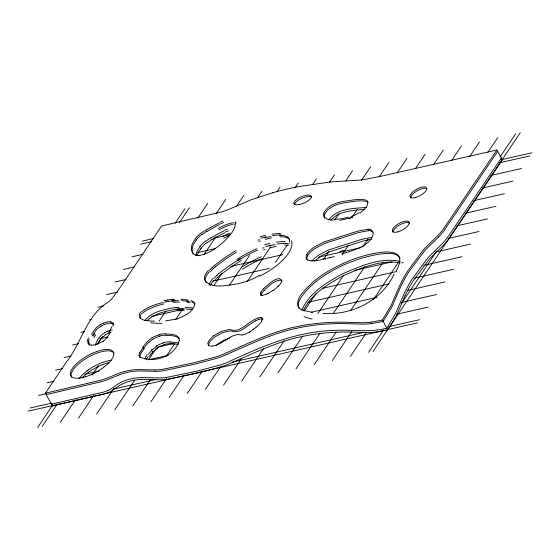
<?xml version="1.0" encoding="UTF-8"?>
<svg xmlns="http://www.w3.org/2000/svg" width="560" height="560" viewBox="0 0 560 560"><rect width="100%" height="100%" fill="white"/><g stroke="black" fill="none" stroke-linecap="round" stroke-linejoin="round"><path stroke-width="0.84" d="M195.818 255.822L197.015 251.398L200.151 246.603M289.394 241.997L289.478 240.933A25.172 10.451 -31.5 0 0 287.763 237.118M179.228 340.326C179.515 333.739 169.841 334.25 165.403 333.97M301.987 309.96C309.176 292.999 326.368 282.653 341.88 274.19C359.877 266.364 380.268 257.012 400.176 261.387M88.515 341.187L88.452 343.91L90.314 345.037A13.538 5.754 -31.4 0 0 91.308 345.107M89.292 342.587L89.187 345.205M112.917 326.41L113.155 323.995M197.162 255.521L198.744 251.832L201.152 248.409M95.27 345.275C96.845 340.186 99.876 335.356 104.769 332.885M261.317 294.63L261.674 293.811M396.06 271.075C414.589 238.553 358.526 256.214 346.465 262.003C330.155 269.038 314.258 278.474 302.981 292.453C297.78 297.15 293.923 308.231 303.464 310.394C311.507 294.112 328.048 283.857 343.602 275.632C361.172 267.96 380.744 259.49 400.232 262.808M281.533 281.596L281.778 280.875A10.71 3.563 -35.2 0 0 281.834 280.581C278.551 274.358 267.435 285.25 264.194 288.106A13.216 4.046 -38.6 0 0 263.431 288.897M97.174 344.659L100.632 338.779L105.77 334.684M139.706 352.436L138.999 355.278M140.49 353.843L139.776 356.685M260.89 292.411L260.533 293.223A9.744 3.115 -37.9 0 0 260.358 294.182A10.78 3.451 -39.5 0 0 262.304 295.554M110.607 331.912L107.016 337.897L103.201 341.32M91.434 334.341L95.928 328.006A9.744 4.711 -33 0 1 97.3 326.823L100.289 324.835M92.218 335.748L96.705 329.413A9.744 4.711 -33 0 1 98.084 328.223L101.066 326.235M393.939 274.568C381.213 301.035 351.568 315.602 322.826 313.432M144.767 320.649C150.556 312.921 160.727 310.45 169.715 308.462A26.901 6.482 -16.1 0 1 172.235 308L175.987 307.496M382.249 320.11L390.88 305.956L398.272 288.904A175.105 97.664 77.2 0 1 399.588 285.964A192.388 107.303 77.2 0 1 406.147 273.532A163.261 91.063 77.2 0 1 407.743 270.991L423.36 249.942A146.93 81.956 77.2 0 1 425.152 247.933L437.843 235.585A148.365 82.754 77.2 0 0 442.939 229.656L496.909 149.989L502.383 159.817L448.406 239.484A148.365 82.754 77.2 0 1 443.317 245.42M37.744 427.329L52.85 404.887M175.189 223.174L184.94 208.698M42.273 426.307L57.379 403.865M97.839 343.77L102.711 336.532M179.235 222.873L189.469 207.669M60.403 422.198L75.509 399.749M92.085 375.137L98.42 365.729M197.848 218.036L207.599 203.56M78.526 418.082L93.639 395.64M215.978 213.927L225.722 199.451M96.656 413.973L113.715 388.64M159.04 321.307L165.865 311.171M203.882 254.702L216.069 236.607M236.544 206.199L243.852 195.342M114.779 409.864L134.764 380.184M148.897 359.191L156.212 348.327M175.707 319.368L183.022 308.511M257.593 197.743L261.982 191.233M132.909 405.755L150.458 379.694M166.054 356.524L174.825 343.497M213.822 285.579L222.103 273.273M277.179 191.464L280.105 187.124M151.039 401.646L166.635 378.483M229.509 285.089L249.494 255.409M294.819 188.076L298.235 183.015M169.162 397.537L184.275 375.095M247.149 281.701L270.543 246.953M312.459 184.695L316.358 178.899M187.292 393.428L202.398 370.986M275.513 262.388L287.21 245.014M329.616 182.035L334.488 174.79M205.415 389.319L220.528 366.877M345.793 180.817L352.618 170.681M223.545 385.21L241.577 358.421M334.677 220.143L339.059 213.633M361.48 180.327L370.741 166.572M241.675 381.101L263.606 348.523M323.554 259.476L328.916 251.51M351.827 217.483L357.189 209.517M379.12 176.939L388.871 162.463M259.798 376.985L284.172 340.788M304.157 311.108L315.854 293.734M342.174 254.639L348.509 245.231M397.25 172.83L406.994 158.354M277.928 372.876L302.785 335.958M317.891 313.516L343.728 275.142M362.733 246.911L368.095 238.945M415.373 168.721L425.124 154.245M296.051 368.767L319.935 333.298M333.585 313.026L364.777 266.693M433.503 164.612L443.254 150.136M314.181 364.658L336.112 332.08M350.735 310.366L382.907 262.584M451.633 160.503L461.377 146.027M332.311 360.549L351.806 331.59M373.254 299.74L398.594 262.094M469.756 156.394L479.507 141.918M350.434 356.44L366.52 332.549M487.886 152.285L497.63 137.802M368.564 352.331L383.67 329.889M401.219 303.828L436.8 250.978M500.164 156.863L515.76 133.693M373.093 351.302L520.289 132.671M387.534 329.98L376.635 331.954A88.431 64.981 34 0 1 367.248 332.556L348.866 332.038A198.317 145.733 34 0 0 341.313 332.031L330.162 332.556A257.425 189.161 34 0 0 307.923 335.328L296.723 337.673A214.095 157.318 34 0 0 291.263 339.101C269.276 345.282 248.759 355.474 227.843 364.427A176.337 129.577 34 0 1 220.542 367.01L197.988 372.953L167.055 379.33A62.524 45.941 34 0 1 160.237 379.736L143.283 379.407A76.734 56.385 34 0 0 136.038 379.911A56.147 41.258 34 0 0 134.358 380.177A61.376 45.101 34 0 0 122.22 384.076L119.525 385.511A61.32 45.059 34 0 0 117.628 386.743L113.064 390.019A41.461 30.464 34 0 1 108.934 392.329L105.322 393.638A87.745 64.477 34 0 1 103.726 394.128L52.514 405.944L45.423 393.204L66.64 361.697C81.844 342.573 86.492 314.909 108.675 301.805A57.848 32.263 77.2 0 0 112.203 298.431L120.68 286.755L161.56 226.016L221.095 212.044A136.64 100.408 34 0 0 228.522 209.482L251.307 199.738L272.692 192.731M46.557 394.086L46.207 394.611L101.472 381.675A127.386 93.604 34 0 0 107.583 379.624L121.212 374.115A90.748 66.682 34 0 1 123.256 373.422L130.795 371.63A75.803 55.699 34 0 1 139.23 371L155.547 371.301M51.863 403.613L51.506 404.138L102.718 392.322A87.745 64.477 34 0 0 104.314 391.839L107.919 390.509M52.514 405.944L52.864 405.419M140.728 311.983C136.017 317.254 143.157 321.09 147.91 320.586M141.505 313.383L140.238 315.91L140.189 318.304M261.408 321.202L262.514 318.836L261.408 317.688M307.951 254.989L310.555 251.965L314.629 248.675L324.576 243.439L358.533 232.561L368.753 230.657M142.772 347.13L147.266 341.551L152.054 337.659M143.556 348.537L148.05 342.951L152.838 339.066M311.836 261.31L314.566 258.279L318.731 255.01L328.258 250.061L361.403 239.421L371.819 237.293M330.848 220.227C339.164 210.623 353.087 210.588 364.77 209.286M195.685 238.581C192.843 242.109 190.386 246.19 191.779 251.034A57.785 22.372 -30.7 0 0 192.241 252.119L194.565 254.73L198.45 255.521M196.462 239.988C193.704 243.404 191.135 247.597 192.563 252.434A57.785 22.372 -30.7 0 0 193.025 253.519L193.298 254.058M209.573 270.263L212.415 267.358M210.357 271.67L213.199 268.758M214.039 278.285L216.881 275.38M215.047 280.091L217.889 277.186M147.091 320.698C153.37 314.468 162.295 312.032 170.723 310.268A26.901 6.482 -16.1 0 1 173.243 309.806L176.988 309.302M314.335 261.303L321.041 255.969L329.693 251.699L362.404 241.227L371.518 239.19M151.585 349.818L152.075 349.321M152.586 351.624L153.076 351.127M438.627 236.992L434.287 241.22M443.317 245.413L430.626 257.761A146.93 81.956 77.2 0 0 428.834 259.77L413.21 280.819A163.261 91.063 77.2 0 0 411.621 283.36A192.388 107.303 77.2 0 0 405.062 295.799M437.976 247.835L442.309 243.614A148.365 82.754 77.2 0 0 447.405 237.678L501.375 158.011L500.983 158.102M433.972 241.514L425.936 249.34A146.93 81.956 77.2 0 0 424.144 251.349L408.52 272.391A163.261 91.063 77.2 0 0 406.931 274.932A192.388 107.303 77.2 0 0 400.372 287.378A175.105 97.664 77.2 0 0 399.049 290.311L391.664 307.363L382.942 321.531M437.654 248.136L429.618 255.955A146.93 81.956 77.2 0 0 427.826 257.964L412.202 279.013A163.261 91.063 77.2 0 0 410.613 281.554A192.388 107.303 77.2 0 0 404.061 293.993A175.105 97.664 77.2 0 0 402.738 296.926L395.346 313.978L386.855 328.104C369.383 333.025 351.253 329.175 333.466 330.477C295.652 331.436 260.561 347.032 226.835 362.621A176.337 129.577 34 0 1 219.534 365.204L196.987 371.147L166.047 377.524A62.524 45.941 34 0 1 159.229 377.93L142.282 377.601M255.969 327.173L254.471 328.503A11.571 3.066 -38.5 0 1 253.855 328.965M214.396 265.573L224.161 258.111L235.767 250.635M215.173 266.98L224.945 259.518L236.544 252.035M218.862 273.602L228.627 266.133L240.233 258.657M219.863 275.401L229.635 267.939L241.234 260.463M213.808 335.741L221.494 331.317L229.285 329.49A16.919 5.544 -30.4 0 1 230.608 329.623C239.715 333.263 247.044 322.847 254.604 319.585M218.274 343.763L223.377 340.501L229.446 338.184M201.327 233.17L206.101 229.782M202.104 234.577L206.885 231.189M205.793 241.192L210.567 237.804M206.794 242.998L211.575 239.61M359.982 213.031C363.349 210.28 369.516 205.786 367.227 200.795A15.092 5.747 -27.2 0 0 366.534 200.256C359.17 198.219 351.288 200.473 343.826 201.313C336.749 202.657 328.818 205.009 324.709 211.407A21.035 9.919 -18.6 0 0 323.995 212.912M186.627 314.461C190.806 312.312 199.563 302.722 190.82 300.503M273.021 290.444L268.016 293.426M156.156 345.975L156.548 345.73M157.164 347.781L157.549 347.529M250.488 331.485L249.214 332.276M259.371 275.373C251.629 280.252 242.732 282.87 233.8 284.529C224.637 285.579 211.582 288.743 205.065 280.49A23.289 8.925 -30.1 0 1 208.509 270.375M230.538 337.071L220.822 343.077L216.356 345.184A11.942 4.69 -32.8 0 1 213.535 345.877L212.324 346.024M255.388 320.992C247.828 324.254 240.499 334.67 231.392 331.03A16.919 5.544 -30.4 0 0 230.069 330.89L222.278 332.717L214.592 337.141A15.568 5.95 -29.5 0 0 209.356 342.65L208.684 344.344A11.494 4.375 -29.7 0 0 208.614 345.142L208.733 345.681M266.56 294.126L262.367 295.484M219.821 222.299L222.88 221.004M220.605 223.699L223.657 222.411M224.287 230.321L227.346 229.026M225.295 232.127L228.347 230.832M108.024 331.233L110.117 330.435M109.032 333.032L111.125 332.241M103.551 323.197L105.644 322.406A11.508 5.005 -32.3 0 1 110.425 321.804L110.747 321.846M104.335 324.597L106.428 323.806A11.508 5.005 -32.3 0 1 111.209 323.204L111.531 323.253M351.183 217.588L348.467 218.512M258.104 240.149L259.49 239.666M258.881 241.556L260.274 241.066M262.563 248.171L263.956 247.688M263.571 249.977L264.964 249.494M342.09 254.002C349.902 251.279 358.162 249.214 365.148 244.615C369.488 241.899 377.027 233.828 370.734 229.649M334.243 256.508L329.868 257.81M177.31 318.941L165.627 320.873M264.67 238.007L270.767 236.439M265.454 239.414L271.551 237.839M269.136 246.029L275.233 244.461M270.144 247.835L276.234 246.267M162.75 343L163.604 342.783M163.758 344.806L164.605 344.589M158.277 334.957L159.124 334.747M159.061 336.364L159.908 336.147M326.172 258.79L324.961 259.084M496.909 149.989L382.228 175.98L364.665 179.473A119.616 87.899 34 0 1 359.324 180.138L330.386 181.937L299.257 186.529A366.352 269.206 34 0 0 272.699 192.745M497.301 151.487L497.693 151.396L443.723 231.056A148.365 82.754 77.2 0 1 438.627 236.999M142.52 241.066L153.594 238.553M501.319 159.719L532 152.768M501.991 159.908L502.383 159.817M140.399 244.216L151.473 241.703M499.198 162.869L529.879 155.918M131.915 256.816L142.996 254.303M212.877 238.462L230.776 234.402M490.714 175.469L521.395 168.518M123.431 269.416L134.512 266.903M197.575 252.609L215.474 248.549M339.906 220.339L352.688 217.441M482.23 188.069L512.911 181.118M114.947 282.016L126.028 279.503M473.753 200.669L504.434 193.718M106.463 294.616L117.544 292.103M230.895 266.406L282.884 254.618M465.269 213.269L495.95 206.311M97.986 307.216L103.95 305.865M213.038 281.127L269.29 268.38M318.717 257.173L361.333 247.513M456.785 225.869L487.466 218.911M89.502 319.816L91.203 319.424M448.301 238.469L478.982 231.511M81.018 332.416L84.427 331.639M151.753 316.379L184.996 308.84M354.592 270.389L392.091 261.891M435.561 252.035L470.498 244.111M72.534 345.016L78.498 343.658M99.806 338.828L107.478 337.092M322.245 288.4L396.396 271.593M423.668 265.405L462.014 256.711M64.05 357.609L70.868 356.069M307.797 302.351L388.766 283.997M414.33 278.201L453.537 269.311M55.566 370.209L62.384 368.669M157.843 347.025L173.18 343.546M311.248 312.249L376.873 297.367M407.554 290.416L445.053 281.911M47.089 382.809L53.907 381.269M84.588 374.311L99.071 371.028M148.505 359.821L168.105 355.376M401.625 302.435L436.569 294.511M38.605 395.409L46.277 393.673M396.55 314.258L428.085 307.111M30.121 408.009L51.429 403.179M113.645 389.074L156.254 379.414M232.106 362.215L364.21 332.269M388.92 326.669L419.601 319.711M28 411.159L417.48 322.861M45.423 393.204L100.688 380.268A127.386 93.604 34 0 0 106.799 378.224L120.428 372.708A90.748 66.682 34 0 1 122.479 372.015L130.018 370.23A75.803 55.699 34 0 1 138.446 369.593L154.763 369.901M382.158 320.131L371.168 322.126M382.844 321.552L371.952 323.526M163.968 300.692L165.249 300.44M164.752 302.099L166.033 301.84M320.481 260.029L314.377 260.785L309.848 260.554M167.748 299.992L171.521 299.474M168.532 301.399L172.298 300.874M199.388 255.444C209.146 253.645 217.525 247.513 224.665 240.905C229.474 235.592 236.488 229.334 235.179 221.494M173.586 299.271L174.489 299.208M174.37 300.678L175.273 300.615M178.052 307.293L178.955 307.23M179.06 309.099L179.956 309.036M279.265 235.284L284.235 235.641L287.735 237.139M280.049 236.691L285.019 237.048L288.519 238.546M283.731 243.306L289.289 243.803M284.739 245.112L288.463 245.259M367.969 229.257L357.749 231.161L323.792 242.039L313.845 247.275L309.778 250.558L307.174 253.582A18.354 7.084 -24.6 0 0 306.747 254.401M166.187 335.377C170.646 335.538 176.064 335.405 179.466 338.772M169.869 341.999L178.696 342.944M170.877 343.805L178.276 344.414M366.625 207.41C353.766 208.516 337.778 208.173 329.175 219.436A21.035 9.919 -18.6 0 0 328.902 219.94M241.871 335.013L237.895 334.453L233.716 335.545A11.382 3.206 -33.8 0 0 230.531 337.113M180.747 299.194L188.041 299.971M181.531 300.601L188.825 301.378M185.213 307.223L192.507 307.993M186.221 309.022L192.521 309.666M332.822 220.206L327.215 219.107L324.086 216.951A17.689 8.365 -17.4 0 1 323.932 212.919M312.781 312.473L303.464 310.394M262.185 319.095L262.955 319.403M191.597 301.91L194.096 302.911L195.174 304.024M371.518 231.049L373.156 232.113M281.883 280.343C275.191 279.377 269.619 285.439 264.978 289.513A13.216 4.046 -38.6 0 0 264.208 290.304M208.565 345.135L207.837 343.742A11.494 4.375 -29.7 0 1 207.9 342.937L208.628 341.229A15.568 5.95 -29.5 0 1 213.759 335.727M139.615 356.797C153.517 363.671 174.524 356.769 179.081 341.026A27.048 12.019 -21.8 0 0 179.249 340.319M368.249 202.51L368.011 202.195A15.092 5.747 -27.2 0 0 367.318 201.663C359.947 199.626 352.072 201.88 344.603 202.72C337.526 204.057 329.602 206.409 325.493 212.814A21.035 9.919 -18.6 0 0 324.779 214.319M299.012 308.245C296.037 302.001 302.12 296.254 305.62 291.62C314.846 280.966 326.942 273.245 339.43 266.952C351.995 260.855 365.435 256.459 379.218 254.163C385.966 253.547 395.689 251.384 400.141 258.118M382.389 320.082L387.863 329.91L396.354 315.784L403.739 298.732A175.105 97.664 77.2 0 1 405.055 295.792M206.143 282.569L205.849 281.89A23.289 8.925 -30.1 0 1 209.286 271.782M235.956 222.894L236.096 223.251M154.763 369.908A62.524 45.941 34 0 0 161.581 369.509L191.926 363.258L215.068 357.189A176.337 129.577 34 0 0 222.376 354.606C243.292 345.639 263.809 335.454 285.796 329.273A214.095 157.318 34 0 1 291.256 327.845L302.449 325.5A257.425 189.161 34 0 1 324.695 322.728L335.846 322.203A198.317 145.733 34 0 1 343.399 322.21L361.781 322.721A88.431 64.981 34 0 0 371.168 322.133M155.547 371.308A62.524 45.941 34 0 0 162.365 370.909L193.298 364.525L215.852 358.589A176.337 129.577 34 0 0 223.16 356.006C244.069 347.046 264.593 336.861 286.573 330.68A214.095 157.318 34 0 1 292.04 329.252L303.233 326.907A257.425 189.161 34 0 1 325.472 324.135L336.623 323.61A198.317 145.733 34 0 1 344.176 323.61L362.558 324.128A88.431 64.981 34 0 0 371.952 323.54M71.624 377.209A24.374 9.282 -29.2 0 1 87.801 357.434A24.374 9.282 -29.2 0 1 113.946 353.052M141.274 350.448A74.984 32.102 -24.8 0 1 143.437 347.046M152.271 337.785A13.195 6.902 -18.4 0 1 158.305 335.153M159.124 334.523A19.292 10.731 -17.9 0 1 165.487 333.809M138.915 355.306A12.516 5.362 -19.5 0 0 139.755 356.727A12.516 5.362 -19.5 0 0 140.042 357.567M139.972 352.373A47.194 19.768 -25.9 0 1 140.973 350.497M142.058 351.855A74.984 32.102 -24.8 0 1 144.214 348.446M153.055 339.192A13.195 6.902 -18.4 0 1 159.089 336.56M159.908 335.93A19.292 10.731 -17.9 0 1 166.271 335.216M140.756 353.78A47.194 19.768 -25.9 0 1 141.757 351.904M103.096 341.159A12.642 5.341 -31.1 0 1 96.334 344.176M96.187 344.47A16.212 6.832 -31 0 1 91.294 345.121M87.129 341.922A35.735 14.455 -39.5 0 1 88.417 337.848M93.324 336.14A61.985 25.41 -39.7 0 1 94.822 333.445M100.247 324.716A15.155 7.035 -33 0 1 103.572 323.057M110.607 321.986A11.515 5.11 -33.4 0 1 113.26 323.939M111.629 326.886A42.483 18.424 -38.5 0 1 108.976 332.29M87.913 343.322A35.735 14.455 -39.5 0 1 89.201 339.248M94.101 337.54A61.985 25.41 -39.7 0 1 95.606 334.845M101.031 326.116A15.155 7.035 -33 0 1 104.349 324.464M111.391 323.393A11.515 5.11 -33.4 0 1 113.33 324.177M254.66 319.48A11.417 3.213 -35.9 0 1 258.041 318.087M258.118 318.003A15.379 4.2 -35.5 0 1 261.45 317.653M261.877 320.95A15.911 3.941 -38.1 0 1 256.291 327.18M253.813 328.93A11.424 3.178 -38.4 0 1 250.509 331.352M249.263 332.136A14.77 4.431 -38.7 0 1 241.927 334.957M212.149 346.206A16.086 6.286 -32.5 0 1 208.523 345.163M255.444 320.88A11.417 3.213 -35.9 0 1 258.818 319.494M258.895 319.41A15.379 4.2 -35.5 0 1 262.234 319.06M402.01 263.081A70.616 7.476 -51.1 0 1 403.235 262.283M312.081 319.039A74.942 25.424 -14.2 0 1 304.024 316.589M281.743 281.491A12.474 4.123 -35.5 0 1 279.44 285.019M278.95 285.369A11.228 3.374 -37.3 0 1 278.236 286.125M278.362 286.111A10.983 3.192 -37.6 0 1 273.028 290.563M268.1 293.272A22.82 6.965 -38.8 0 1 266.651 293.972M260.764 292.467A12.187 3.885 -37.9 0 1 263.354 288.904M261.149 295.358A9.744 3.115 -37.9 0 1 261.331 294.623M261.548 293.874A12.187 3.885 -37.9 0 1 264.138 290.311M141.61 311.885A21.476 6.433 -16.5 0 1 163.212 302.498M165.27 300.419A26.901 6.482 -16.1 0 1 167.769 299.978M171.269 299.691A34.454 10.003 -17.9 0 1 173.32 299.481M172.487 300.965A48.104 15.421 -19.5 0 1 178.64 300.692M186.522 301.049A54.803 19.054 -21.6 0 1 189.434 301.399M186.354 314.349A20.104 10.5 -16.6 0 1 177.254 318.808M161.861 323.337A42.987 11.431 -11.1 0 1 150.654 322.77M154.497 321.181A57.26 11.746 -9 0 1 147.833 320.705M142.387 313.292A21.476 6.433 -16.5 0 1 163.996 303.905M166.047 301.819A26.901 6.482 -16.1 0 1 168.553 301.378M172.046 301.091A34.454 10.003 -17.9 0 1 174.104 300.888M173.264 302.372A48.104 15.421 -19.5 0 1 179.417 302.099M187.306 302.449A54.803 19.054 -21.6 0 1 190.218 302.806M212.317 267.358A20.783 6.062 -36.3 0 1 214.305 265.559M236.943 259.329A107.38 57.477 -44 0 1 256.872 248.696M260.127 236.845A112.252 63.777 -44 0 1 265.447 235.277M271.915 234.248A55.503 27.062 -38.3 0 1 280.525 233.548M291.403 240.877A36.862 15.358 -30.7 0 1 259.455 276.143M213.094 268.765A20.783 6.062 -36.3 0 1 215.089 266.966M237.727 260.729A107.38 57.477 -44 0 1 257.649 250.096M260.911 238.245A112.252 63.777 -44 0 1 266.224 236.684M272.692 235.655A55.503 27.062 -38.3 0 1 281.309 234.955M288.547 238.525A25.172 10.451 -31.5 0 1 289.751 240.058M206.318 230.048A24.85 4.48 -31.7 0 1 219.079 223.083M218.253 228.34A34.356 7.896 -34.5 0 1 233.653 222.754M199.29 255.57A18.151 7.455 -36.3 0 1 198.359 255.633M195.321 238.651A21.049 7.875 -30.4 0 1 200.977 233.086M207.102 231.455A24.85 4.48 -31.7 0 1 219.856 224.49M219.037 229.747A34.356 7.896 -34.5 0 1 232.645 224.399M233.849 224.21A34.356 7.896 -34.5 0 1 234.43 224.161M196.098 240.058A21.049 7.875 -30.4 0 1 201.761 234.493M294.56 204.736A9.499 3.381 -23 0 1 301.448 198.499A9.499 3.381 -23 0 1 311.577 197.001M359.212 212.576A19.068 8.106 -26.2 0 1 351.176 216.685M348.53 217.168A35.434 20.279 -27.2 0 1 333.515 219.163M324.751 218.162A17.689 8.365 -17.4 0 1 324.709 214.326M410.788 197.946A9.436 3.64 -29.1 0 1 417.284 190.708A9.436 3.64 -29.1 0 1 427.042 188.762M393.099 232.162A9.464 3.682 -29.2 0 1 400.008 224.735A9.464 3.682 -29.2 0 1 409.598 223.202M306.852 254.366A19.418 7.329 -26.6 0 0 306.593 258.804L307.664 259.749A22.967 8.722 -27.4 0 0 309.778 260.575M367.997 229.229A18.235 7 -29.4 0 1 370.769 229.621M344.106 250.18A64.652 3.563 -18.4 0 1 339.78 251.601M330.113 257.453A41.741 10.507 -21.2 0 1 326.97 258.307M325.409 258.496A42.707 12.922 -22.8 0 1 321.02 259.455M307.524 255.808A18.354 7.084 -24.6 0 1 308.035 254.968M307.377 260.211A19.418 7.329 -26.6 0 1 307.629 255.773M368.781 230.629A18.235 7 -29.4 0 1 371.546 231.028M88.347 369.866A24.374 9.093 -29.3 0 1 111.258 360.304M78.981 378.882A24.381 9.618 -29.5 0 1 87.01 370.951M86.856 370.902A24.381 9.38 -29.1 0 1 88.312 369.852M89.355 371.672A24.374 9.093 -29.3 0 1 108.78 362.691M82.11 378.063A24.381 9.618 -29.5 0 1 88.018 372.757M87.864 372.708A24.381 9.38 -29.1 0 1 89.32 371.658M144.746 358.652A74.081 31.724 -23.9 0 1 147.189 354.718M148.281 354.571A47.18 19.873 -24.7 0 1 152.229 349.811M152.859 349.398A20.741 9.415 -22.2 0 1 156.8 346.234M156.8 345.877A13.174 6.888 -18.7 0 1 162.792 343.231M163.604 342.559A19.257 10.794 -18.2 0 1 169.96 341.838M144.963 359.24A47.131 19.887 -24.7 0 1 145.369 358.54M146.482 359.177A74.081 31.724 -23.9 0 1 148.19 356.517M149.289 356.377A47.18 19.873 -24.7 0 1 153.237 351.617M153.86 351.197A20.741 9.415 -22.2 0 1 157.801 348.04M157.801 347.683A13.174 6.888 -18.7 0 1 163.793 345.037M164.605 344.365A19.257 10.794 -18.2 0 1 170.961 343.637M104.713 332.724A15.141 7.252 -33.5 0 1 108.045 331.044M110.103 330.47A11.501 5.054 -32.6 0 1 112.287 329.924M105.714 334.53A15.141 7.252 -33.5 0 1 109.046 332.85M215.943 345.723A15.568 5.95 -29.5 0 1 218.225 343.749M175.735 307.713A34.454 10.003 -17.9 0 1 177.786 307.503M176.953 308.987A48.104 15.421 -19.5 0 1 183.099 308.721M190.988 309.071A54.803 19.054 -21.6 0 1 191.989 309.169M176.736 309.519A34.454 10.003 -17.9 0 1 178.787 309.309M177.954 310.793A48.104 15.421 -19.5 0 1 184.107 310.527M209.006 285.222A23.289 8.925 -30.1 0 1 212.968 278.404M216.783 275.387A20.783 6.062 -36.3 0 1 218.771 273.581M241.409 267.351A107.38 57.477 -44 0 1 261.331 256.718M264.593 244.867A112.252 63.777 -44 0 1 269.913 243.299M276.381 242.27A55.503 27.062 -38.3 0 1 284.991 241.577M210.399 285.698A23.289 8.925 -30.1 0 1 213.976 280.21M217.784 277.186A20.783 6.062 -36.3 0 1 219.779 275.387M242.41 269.157A107.38 57.477 -44 0 1 262.339 258.524M265.601 246.673A112.252 63.777 -44 0 1 270.914 245.105M277.382 244.076A55.503 27.062 -38.3 0 1 285.999 243.376M210.784 238.07A24.85 4.48 -31.7 0 1 223.545 231.112M222.719 236.362A34.356 7.896 -34.5 0 1 230.013 232.981M199.787 246.673A21.049 7.875 -30.4 0 1 205.443 241.108M211.792 239.876A24.85 4.48 -31.7 0 1 224.546 232.911M223.727 238.168A34.356 7.896 -34.5 0 1 228.564 235.823M200.788 248.479A21.049 7.875 -30.4 0 1 206.451 242.914M107.933 390.523A41.461 30.464 34 0 0 112.049 388.206L116.62 384.937A61.32 45.059 34 0 1 118.524 383.705L121.205 382.256A61.376 45.101 34 0 1 133.35 378.371A56.147 41.258 34 0 1 135.044 378.119A76.734 56.385 34 0 1 142.289 377.615M85.323 376.81A24.374 9.282 -29.2 0 0 113.365 351.967A24.374 9.282 -29.2 0 0 77.539 362.74A24.374 9.282 -29.2 0 0 85.323 376.81M299.264 204.505A9.499 3.381 -23 0 0 311.374 196.273A9.499 3.381 -23 0 0 297.192 199.024A9.499 3.381 -23 0 0 299.264 204.505M415.793 197.456A9.436 3.64 -29.1 0 0 426.664 187.824A9.436 3.64 -29.1 0 0 412.783 191.919A9.436 3.64 -29.1 0 0 415.793 197.456M397.796 231.889A9.464 3.682 -29.2 0 0 409.094 222.236A9.464 3.682 -29.2 0 0 395.388 225.946A9.464 3.682 -29.2 0 0 397.796 231.889"/></g></svg>
